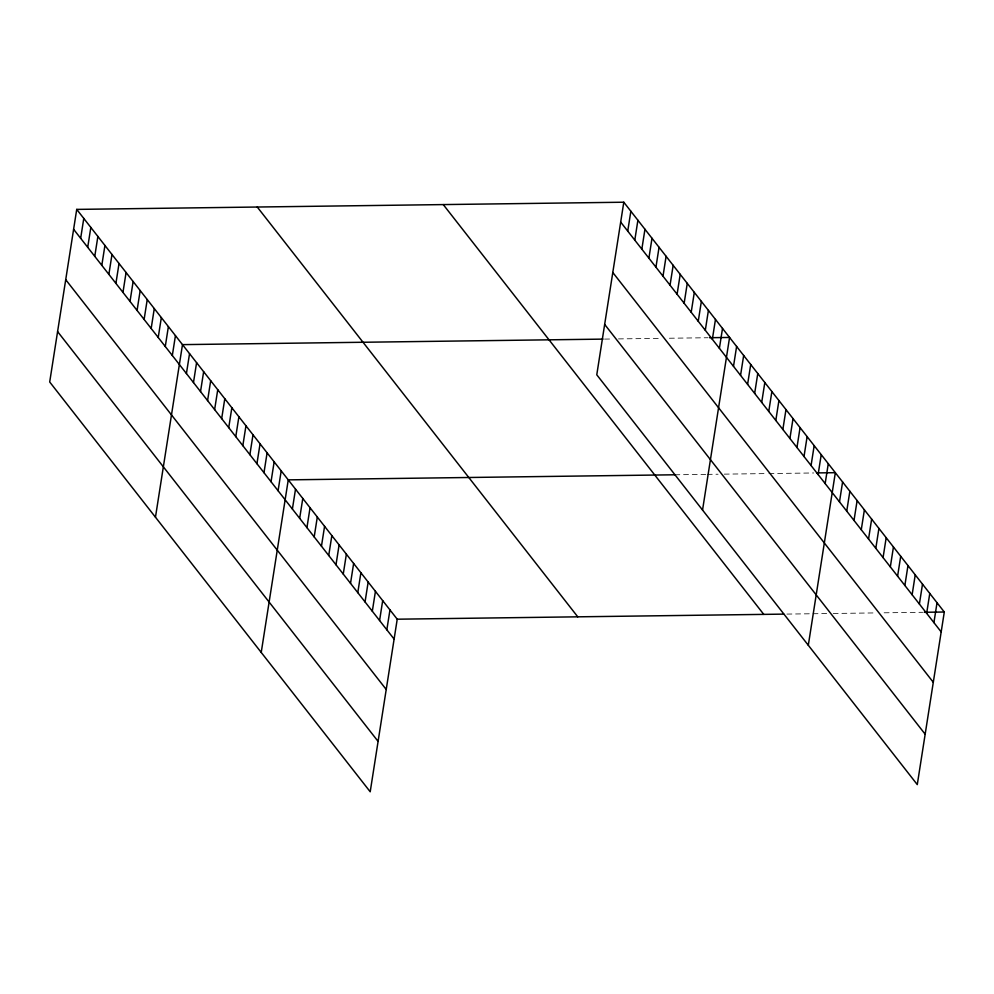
<?xml version="1.0" encoding="UTF-8"?>
<svg xmlns="http://www.w3.org/2000/svg" width="994" height="994" viewBox="0 0 994 994"><rect width="100%" height="100%" fill="white"/><g stroke="black" fill="none" stroke-linecap="round" stroke-linejoin="round"><path stroke-width="0.75" stroke-dasharray="4.97 3.73" d="M604.576 339.091L612.292 338.991M618.467 338.904L661.669 338.345M669.384 338.233L707.964 337.736M674.851 474.784L705.715 474.387M707.256 474.362L718.066 474.225M724.228 474.138L767.443 473.579M768.983 473.554L813.726 472.97M786.913 614.081L827.033 613.559M833.196 613.472L876.41 612.9M884.126 612.801L922.693 612.292"/><path stroke-width="1.49" d="M76.724 209.399L49.7 381.982L370.203 791.783L397.227 619.2L76.724 209.399L623.797 202.217L944.3 612.018L917.276 784.601L596.773 374.8L623.797 202.217M80.663 238.311L83.782 218.419M87.708 247.332L90.827 227.427M94.765 256.34L97.884 236.448M101.81 265.361L104.929 245.468M108.868 274.369L111.987 254.476M115.913 283.389L119.031 263.497M122.97 292.41L126.076 272.505M130.015 301.418L133.134 281.526M137.073 310.439L140.179 290.546M144.118 319.447L147.236 299.554M151.175 328.467L154.281 308.575M158.22 337.488L161.339 317.583M165.277 346.496L168.384 326.604M172.322 355.517L175.441 335.624M155.462 517.215L182.486 344.632L603.035 339.116M186.425 373.545L189.543 353.653M193.482 382.553L196.588 362.661M200.527 391.574L203.646 371.681M207.584 400.594L210.691 380.702M214.629 409.603L217.748 389.71M221.674 418.623L224.793 398.731M228.732 427.631L231.85 407.739M235.777 436.652L238.895 416.759M242.834 445.672L245.953 425.78M249.879 454.68L252.998 434.788M256.937 463.701L260.055 443.809M263.982 472.709L267.1 452.817M271.039 481.73L274.158 461.837M278.084 490.75L281.203 470.858M261.223 652.449L288.26 479.866L674.851 474.784M292.398 509.052L295.516 489.16M299.666 518.334L302.785 498.441M306.935 527.628L310.053 507.735M314.191 536.922L317.31 517.029M321.46 546.203L324.578 526.311M328.728 555.497L331.847 535.604M335.997 564.778L339.103 544.886M343.253 574.072L346.372 554.18M350.522 583.366L353.64 563.461M357.79 592.648L360.897 572.755M365.046 601.942L368.165 582.049M372.315 611.223L375.434 591.331M379.584 620.517L382.69 600.624M386.84 629.798L389.959 609.906M627.736 231.13L630.855 211.225M634.793 240.138L637.899 220.246M641.838 249.159L644.957 229.266M648.896 258.167L652.002 238.274M655.941 267.187L659.059 247.295M662.998 276.208L666.104 256.303M670.043 285.216L673.162 265.323M677.1 294.236L680.207 274.344M684.145 303.245L687.264 283.352M691.203 312.265L694.309 292.373M698.248 321.286L701.366 301.381M705.305 330.294L708.411 310.401M712.35 339.314L715.469 319.422M719.395 348.322L722.514 328.43M702.547 510.034L729.571 337.451L709.505 337.712M733.497 366.364L736.616 346.459M740.555 375.372L743.674 355.479M747.6 384.392L750.719 364.5M754.657 393.4L757.776 373.508M761.702 402.421L764.821 382.528M768.76 411.441L771.878 391.537M775.805 420.45L778.923 400.557M782.862 429.47L785.981 409.578M789.907 438.478L793.026 418.586M796.964 447.499L800.071 427.606M804.009 456.519L807.128 436.614M811.067 465.527L814.173 445.635M818.112 474.548L821.23 454.656M825.169 483.556L828.275 463.664M808.308 645.268L835.333 472.684L816.819 472.92M839.483 501.871L842.601 481.966M846.739 511.152L849.858 491.26M854.008 520.446L857.126 500.554M861.276 529.727L864.395 509.835M868.545 539.021L871.651 519.129M875.801 548.303L878.92 528.41M883.07 557.597L886.188 537.704M890.338 566.891L893.444 546.998M897.594 576.172L900.713 556.28M904.863 585.466L907.982 565.574M912.132 594.747L915.238 574.855M919.388 604.041L922.507 584.149M926.656 613.335L929.775 593.43M933.925 622.617L937.031 602.724M397.227 619.2L783.819 614.118M924.246 612.279L944.3 612.018M620.691 222.109L941.181 631.911M612.801 272.493L933.291 682.294M604.663 324.417L925.165 734.206M443.262 204.59L763.765 614.379M257.26 207.025L577.762 616.827M73.606 229.291L394.109 639.092M65.716 279.687L386.219 689.476M57.59 331.598L378.093 741.4"/></g></svg>
